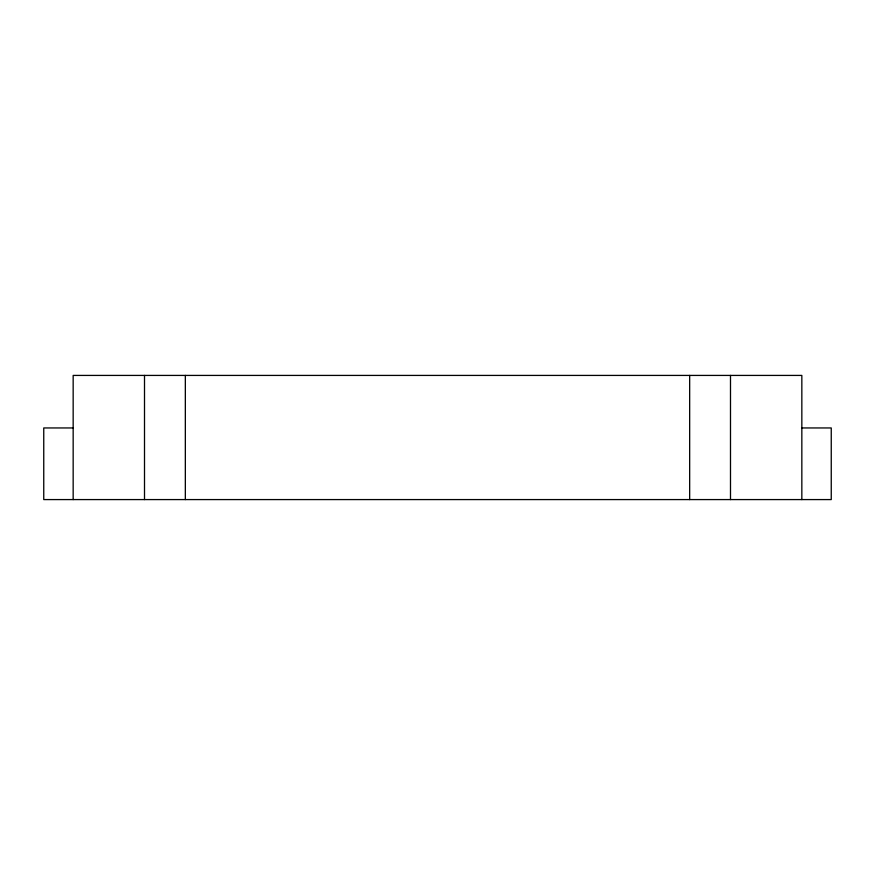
<?xml version="1.0" encoding="UTF-8"?>
<svg xmlns="http://www.w3.org/2000/svg" width="875" height="875" viewBox="0 0 875 875"><rect width="100%" height="100%" fill="white"/><g stroke="black" fill="none" stroke-linecap="round" stroke-linejoin="round"><path stroke-width="1.31" d="M73.161 427.952L43.75 427.952L43.75 499.581L831.25 499.581L831.25 427.952L801.839 427.952M801.839 499.581L801.839 375.419L73.161 375.419L73.161 499.581M730.494 375.419L730.494 499.581M689.664 375.419L689.664 499.581M185.336 375.419L185.336 499.581M144.506 375.419L144.506 499.581"/></g></svg>
